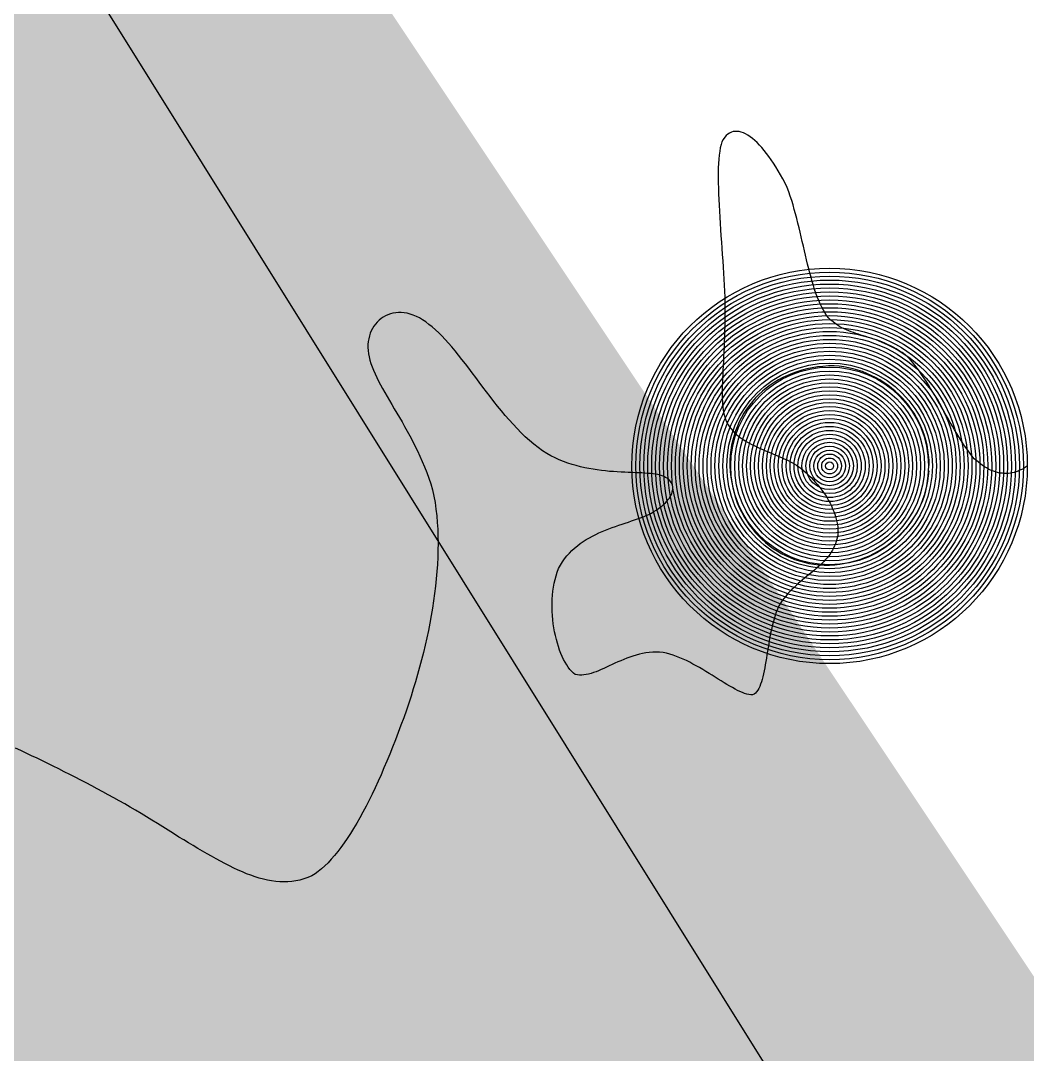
# Model space of a CAD drawing. Header units: metres. Extents: x 507649 to 508899, y 6966965 to 6967377.
# Drawn here: x 507862.545 to 507863.817, y 6967227.302 to 6967228.609 of the extents above; entities that cross this region are included whole.
import ezdxf

# ---------------------------------------------------------------- set-up
doc = ezdxf.new("R2010")
doc.units = ezdxf.units.M
doc.header["$PDMODE"] = 1
doc.layers.add('_PROP-BDY', color=6, linetype='Continuous', plot=False)
for name, color, linetype in [('C_TEXT_2.5', 7, 'Continuous'), ('HATCH_LANDSCAPE', 1, 'Continuous'), ('HATCH_PAVEMENT_CARPARK', 254, 'Continuous'), ('mga2020VEG_TREE', 252, 'Continuous')]:
    doc.layers.add(name, color=color, linetype=linetype)

# ---------------------------------------------------------------- blocks, each defined once
blk = doc.blocks.new('XD_HATCH')
at = {"layer": 'HATCH_LANDSCAPE', "ltscale": 0.5}
h = blk.add_hatch(dxfattribs=at)
h.set_pattern_fill('GRASS', color=256, scale=0.05)
h.set_pattern_definition([(212.013854887, (0, 0), (-0.28538859865, -1.2375190291), [0.238125, -1.557926224]), (167.013854887, (0, 0), (-0.28538859868, -1.23751902925), [0.238125, -1.031875]), (257.013854887, (0, 0), (1.23751902925, -0.28538859868), [0.238125, -1.031875])])
edge = h.paths.add_edge_path()
edge.add_line((507834.6194, 6967286.6003), (507833.7745, 6967278.3766))
edge.add_line((507833.7745, 6967278.3766), (507834.4563, 6967266.5732))
edge.add_arc((507833.4405, 6967266.3882), 1.0325, -56.8269, 10.3208, ccw=False)
edge.add_line((507834.0055, 6967265.524), (507833.7027, 6967265.3348))
edge.add_line((507833.7027, 6967265.3348), (507831.8595, 6967265.8814))
edge.add_arc((507790.5773, 6967261.1965), 41.5471, 6.4744, 11.72996)
edge.add_arc((507652.9266, 6967269.5696), 178.3302, 0.023588, 2.717699)
edge.add_arc((507863.8943, 6967277.5885), 32.8409, 156.38178, 179.23816, ccw=False)
edge.add_line((507833.8043, 6967290.7459), (507834.868, 6967290.3037))
edge.add_line((507834.868, 6967290.3037), (507834.6194, 6967286.6003))
edge = h.paths.add_edge_path()
edge.add_line((507840.3758, 6967264.2031), (507839.0111, 6967268.6216))
edge.add_line((507839.0111, 6967268.6216), (507838.9485, 6967268.9634))
edge.add_line((507838.9485, 6967268.9634), (507838.9635, 6967269.4631))
edge.add_line((507838.9635, 6967269.4631), (507838.7986, 6967271.4707))
edge.add_line((507838.7986, 6967271.4707), (507838.5426, 6967271.9806))
edge.add_line((507838.5426, 6967271.9806), (507838.3277, 6967272.489))
edge.add_line((507838.3277, 6967272.489), (507838.1812, 6967272.9949))
edge.add_line((507838.1812, 6967272.9949), (507838.0533, 6967273.5))
edge.add_line((507838.0533, 6967273.5), (507837.435, 6967274.5364))
edge.add_line((507837.435, 6967274.5364), (507837.4424, 6967274.8298))
edge.add_line((507837.4424, 6967274.8298), (507837.523, 6967275.3334))
edge.add_line((507837.523, 6967275.3334), (507837.4511, 6967275.831))
edge.add_line((507837.4511, 6967275.831), (507837.4008, 6967276.3294))
edge.add_line((507837.4008, 6967276.3294), (507837.3858, 6967276.8292))
edge.add_line((507837.3858, 6967276.8292), (507837.3708, 6967277.329))
edge.add_line((507837.3708, 6967277.329), (507837.3559, 6967277.8288))
edge.add_line((507837.3559, 6967277.8288), (507837.2868, 6967278.3259))
edge.add_line((507837.2868, 6967278.3259), (507837.6201, 6967280.3039))
edge.add_line((507837.6201, 6967280.3039), (507837.7291, 6967281.2981))
edge.add_line((507837.7291, 6967281.2981), (507837.7573, 6967281.7976))
edge.add_line((507837.7573, 6967281.7976), (507837.7637, 6967283.3032))
edge.add_line((507837.7637, 6967283.3032), (507837.8004, 6967283.8019))
edge.add_line((507837.8004, 6967283.8019), (507837.9, 6967284.2949))
edge.add_line((507837.9, 6967284.2949), (507838.1892, 6967285.2728))
edge.add_line((507838.1892, 6967285.2728), (507838.2709, 6967285.7675))
edge.add_line((507838.2709, 6967285.7675), (507838.3266, 6967286.2645))
edge.add_line((507838.3266, 6967286.2645), (507837.056, 6967286.299))
edge.add_line((507837.056, 6967286.299), (507837.0835, 6967286.024))
edge.add_line((507837.0835, 6967286.024), (507836.2865, 6967278.3018))
edge.add_line((507836.2865, 6967278.3018), (507836.7877, 6967269.7623))
edge.add_line((507836.7877, 6967269.7623), (507836.9971, 6967265.9725))
edge.add_arc((507835.4372, 6967265.8975), 1.5617, -51.2364, 2.7548, ccw=False)
edge.add_line((507836.415, 6967264.6797), (507834.7625, 6967263.6386))
edge.add_line((507834.7625, 6967263.6386), (507834.4122, 6967261.6514))
edge.add_line((507834.4122, 6967261.6514), (507838.3369, 6967255.3696))
edge.add_arc((507838.6337, 6967255.5551), 0.35, 211.9938, 302.0004)
edge.add_line((507838.8192, 6967255.2583), (507843.102, 6967257.934))
edge.add_line((507843.102, 6967257.934), (507849.8852, 6967247.0769))
edge.add_line((507849.8852, 6967247.0769), (507845.6775, 6967244.448))
edge.add_arc((507845.8629, 6967244.1511), 0.35, 121.996, 211.996)
edge.add_line((507845.5661, 6967243.9657), (507846.3609, 6967242.6936))
edge.add_arc((507846.6577, 6967242.879), 0.35, 211.996, 301.996)
edge.add_line((507846.8432, 6967242.5822), (507851.0509, 6967245.2111))
edge.add_line((507851.0509, 6967245.2111), (507857.8321, 6967234.3573))
edge.add_line((507857.8321, 6967234.3573), (507858.9988, 6967232.4898))
edge.add_line((507858.9988, 6967232.4898), (507868.4293, 6967217.3956))
edge.add_line((507868.4293, 6967217.3956), (507869.595, 6967215.5298))
edge.add_line((507869.595, 6967215.5298), (507879.0265, 6967200.4339))
edge.add_line((507879.0265, 6967200.4339), (507880.1922, 6967198.5681))
edge.add_line((507880.1922, 6967198.5681), (507889.6237, 6967183.4722))
edge.add_line((507889.6237, 6967183.4722), (507890.8655, 6967181.6516))
edge.add_line((507890.8655, 6967181.6516), (507890.7894, 6967181.6064))
edge.add_line((507890.7894, 6967181.6064), (507900.2209, 6967166.5105))
edge.add_line((507900.2209, 6967166.5105), (507895.9381, 6967163.8347))
edge.add_arc((507896.1235, 6967163.5378), 0.35, 121.994, 211.996)
edge.add_line((507895.8267, 6967163.3524), (507896.6215, 6967162.0802))
edge.add_arc((507896.9183, 6967162.2657), 0.35, 211.9984, 301.996)
edge.add_line((507897.1038, 6967161.9689), (507901.3866, 6967164.6447))
edge.add_line((507901.3866, 6967164.6447), (507910.8181, 6967149.5487))
edge.add_line((507910.8181, 6967149.5487), (507906.5469, 6967146.8811))
edge.add_arc((507906.7649, 6967146.6028), 0.3535, 128.0734, 218.4885)
edge.add_line((507906.4882, 6967146.3828), (507907.8077, 6967145.0972))
edge.add_line((507907.8077, 6967145.0972), (507909.4019, 6967144.1738))
edge.add_line((507909.4019, 6967144.1738), (507911.1824, 6967145.0318))
edge.add_line((507911.1824, 6967145.0318), (507911.5938, 6967146.4662))
edge.add_line((507911.5938, 6967146.4662), (507913.3116, 6967147.5395))
edge.add_line((507913.3116, 6967147.5395), (507911.7607, 6967150.3145))
edge.add_line((507911.7607, 6967150.3145), (507911.3517, 6967151.1377))
edge.add_line((507911.3517, 6967151.1377), (507910.3123, 6967152.8466))
edge.add_line((507910.3123, 6967152.8466), (507910.0252, 6967153.2568))
edge.add_line((507910.0252, 6967153.2568), (507908.2386, 6967155.6779))
edge.add_line((507908.2386, 6967155.6779), (507906.8185, 6967157.7385))
edge.add_line((507906.8185, 6967157.7385), (507905.1467, 6967160.2314))
edge.add_line((507905.1467, 6967160.2314), (507902.6614, 6967164.5743))
edge.add_line((507902.6614, 6967164.5743), (507901.6885, 6967166.3247))
edge.add_line((507901.6885, 6967166.3247), (507890.3492, 6967184.5912))
edge.add_line((507890.3492, 6967184.5912), (507887.9238, 6967188.3817))
edge.add_line((507887.9238, 6967188.3817), (507882.2644, 6967197.2262))
edge.add_line((507882.2644, 6967197.2262), (507881.0853, 6967198.9492))
edge.add_line((507881.0853, 6967198.9492), (507875.2149, 6967208.1494))
edge.add_line((507875.2149, 6967208.1494), (507870.7184, 6967215.3627))
edge.add_line((507870.7184, 6967215.3627), (507864.5811, 6967226.2674))
edge.add_line((507864.5811, 6967226.2674), (507858.7045, 6967235.0792))
edge.add_line((507858.7045, 6967235.0792), (507856.2419, 6967238.7442))
edge.add_line((507856.2419, 6967238.7442), (507855.1022, 6967240.3904))
edge.add_line((507855.1022, 6967240.3904), (507854.8173, 6967240.8019))
edge.add_line((507854.8173, 6967240.8019), (507854.0618, 6967242.0986))
edge.add_line((507854.0618, 6967242.0986), (507852.576, 6967244.7077))
edge.add_line((507852.576, 6967244.7077), (507851.066, 6967247.3016))
edge.add_line((507851.066, 6967247.3016), (507849.5393, 6967249.8852))
edge.add_line((507849.5393, 6967249.8852), (507848.9949, 6967250.7242))
edge.add_line((507848.9949, 6967250.7242), (507848.7226, 6967251.1437))
edge.add_line((507848.7226, 6967251.1437), (507848.4401, 6967251.5567))
edge.add_line((507848.4401, 6967251.5567), (507847.8618, 6967252.3745))
edge.add_line((507847.8618, 6967252.3745), (507847.3356, 6967253.2249))
edge.add_line((507847.3356, 6967253.2249), (507845.7975, 6967255.8013))
edge.add_line((507845.7975, 6967255.8013), (507844.2186, 6967258.446))
edge.add_line((507844.2186, 6967258.446), (507842.8502, 6967261.0217))
edge.add_line((507842.8502, 6967261.0217), (507842.6112, 6967261.4614))
edge.add_line((507842.6112, 6967261.4614), (507842.0412, 6967262.2858))
edge.add_line((507842.0412, 6967262.2858), (507840.3758, 6967264.2031))
at = {"layer": 'HATCH_PAVEMENT_CARPARK'}
h = blk.add_hatch(color=256, dxfattribs=at)
h.dxf.hatch_style = 1
edge = h.paths.add_edge_path()
edge.add_spline(control_points=[(507831.6057, 6967265.2103), (507831.2653, 6967264.9977)], knot_values=[3.035082, 3.035082, 4.035082, 4.035082], weights=[1, 1], degree=1, periodic=0)
edge.add_spline(control_points=[(507831.2653, 6967264.9977), (507829.7013, 6967264.0205)], knot_values=[2.035082, 2.035082, 3.035082, 3.035082], weights=[1, 1], degree=1, periodic=0)
edge.add_spline(control_points=[(507829.7013, 6967264.0205), (507828.586, 6967263.3237)], knot_values=[1.499683, 1.499683, 2.035082, 2.035082], weights=[1, 1], degree=1, periodic=0)
edge.add_line((507828.586, 6967263.3237), (507826.3004, 6967261.8957))
edge.add_line((507826.3004, 6967261.8957), (507828.2109, 6967258.8379))
edge.add_line((507828.2109, 6967258.8379), (507832.6123, 6967251.7931))
edge.add_arc((507832.1708, 6967251.5252), 0.5164, -46.2921, 31.2496, ccw=False)
edge.add_line((507832.5276, 6967251.1519), (507828.2976, 6967248.5078))
edge.add_line((507828.2976, 6967248.5078), (507834.8678, 6967237.9915))
edge.add_line((507834.8678, 6967237.9915), (507839.0985, 6967240.6347))
edge.add_arc((507839.2657, 6967239.8885), 0.7648, 41.8437, 102.6277, ccw=False)
edge.add_line((507839.8354, 6967240.3986), (507840.6363, 6967239.117))
edge.add_arc((507839.9895, 6967239.0145), 0.6548, -54.842, 9.002, ccw=False)
edge.add_line((507840.3666, 6967238.4792), (507836.1925, 6967235.8713))
edge.add_line((507836.1925, 6967235.8713), (507842.8687, 6967225.1854))
edge.add_line((507842.8687, 6967225.1854), (507844.1606, 6967223.1178))
edge.add_line((507844.1606, 6967223.1178), (507853.4659, 6967208.2237))
edge.add_line((507853.4659, 6967208.2237), (507857.6976, 6967210.8653))
edge.add_arc((507857.8775, 6967210.3834), 0.5143, 32.6567, 110.4711, ccw=False)
edge.add_line((507858.3105, 6967210.661), (507859.1053, 6967209.3888))
edge.add_line((507859.1053, 6967209.3888), (507864.7027, 6967212.8859))
edge.add_line((507864.7027, 6967212.8859), (507863.9079, 6967214.158))
edge.add_arc((507864.3319, 6967214.4229), 0.5, 121.996, 211.9999, ccw=False)
edge.add_line((507864.067, 6967214.847), (507868.2226, 6967217.4433))
edge.add_line((507868.2226, 6967217.4433), (507858.9501, 6967232.2848))
edge.add_line((507858.9501, 6967232.2848), (507854.7944, 6967229.6885))
edge.add_arc((507854.528, 6967230.1061), 0.4954, 211.4621, 302.5322, ccw=False)
edge.add_line((507854.1055, 6967229.8476), (507853.3107, 6967231.1197))
edge.add_arc((507853.7337, 6967231.3849), 0.4992, 121.9038, 212.0841, ccw=False)
edge.add_line((507853.4698, 6967231.8087), (507857.6254, 6967234.405))
edge.add_line((507857.6254, 6967234.405), (507851.0022, 6967245.0061))
edge.add_line((507851.0022, 6967245.0061), (507846.9226, 6967242.455))
edge.add_arc((507846.6577, 6967242.879), 0.5, 211.996, 301.996, ccw=False)
edge.add_line((507846.2337, 6967242.6141), (507845.4389, 6967243.8862))
edge.add_arc((507845.8629, 6967244.1511), 0.5, 121.996, 211.996, ccw=False)
edge.add_line((507845.598, 6967244.5752), (507849.6775, 6967247.1263))
edge.add_line((507849.6775, 6967247.1263), (507843.0543, 6967257.7273))
edge.add_line((507843.0543, 6967257.7273), (507842.2198, 6967257.2017))
edge.add_line((507842.2198, 6967257.2017), (507838.8987, 6967255.131))
edge.add_arc((507838.6337, 6967255.5551), 0.5, 211.9931, 301.9996, ccw=False)
edge.add_line((507838.2097, 6967255.2902), (507833.4848, 6967262.8744))
edge.add_line((507833.4848, 6967262.8744), (507831.8978, 6967265.3928))
edge.add_line((507831.8978, 6967265.3928), (507831.6057, 6967265.2103))
blk = doc.blocks.new('BAC V TREE')
for p, q in [((-0.2662, 0.7659), (-0.3055, 0.7517)), ((-0.2258, 0.7783), (-0.2662, 0.7659)), ((-0.1844, 0.7889), (-0.2258, 0.7783)), ((-0.1419, 0.7977), (-0.1844, 0.7889)), ((-0.0984, 0.8046), (-0.1419, 0.7977)), ((-0.054, 0.8095), (-0.0984, 0.8046)), ((-0.0086, 0.8125), (-0.054, 0.8095)), ((0.0377, 0.8134), (-0.0086, 0.8125)), ((0.077, 0.8104), (0.0377, 0.8134)), ((0.116, 0.8054), (0.077, 0.8104)), ((0.1545, 0.7984), (0.116, 0.8054)), ((0.1926, 0.7896), (0.1545, 0.7984)), ((0.2302, 0.7789), (0.1926, 0.7896)), ((0.2672, 0.7664), (0.2302, 0.7789)), ((0.3035, 0.7522), (0.2672, 0.7664)), ((-0.4505, 0.6784), (-0.4836, 0.6561)), ((-0.4161, 0.6991), (-0.4505, 0.6784)), ((-0.3804, 0.7183), (-0.4161, 0.6991)), ((-0.3435, 0.7359), (-0.3804, 0.7183)), ((-0.3055, 0.7517), (-0.3435, 0.7359)), ((0.3391, 0.7362), (0.3035, 0.7522)), ((0.3739, 0.7186), (0.3391, 0.7362)), ((0.4078, 0.6994), (0.3739, 0.7186)), ((0.4409, 0.6786), (0.4078, 0.6994)), ((0.4729, 0.6563), (0.4409, 0.6786)), ((-0.5457, 0.6072), (-0.5746, 0.5806)), ((-0.5153, 0.6324), (-0.5457, 0.6072)), ((-0.4836, 0.6561), (-0.5153, 0.6324)), ((0.5039, 0.6326), (0.4729, 0.6563)), ((0.5338, 0.6073), (0.5039, 0.6326)), ((0.5626, 0.5807), (0.5338, 0.6073)), ((-0.6281, 0.5235), (-0.6525, 0.493)), ((-0.6021, 0.5527), (-0.6281, 0.5235)), ((-0.5746, 0.5806), (-0.6021, 0.5527)), ((0.59, 0.5528), (0.5626, 0.5807)), ((0.6162, 0.5235), (0.59, 0.5528)), ((0.641, 0.493), (0.6162, 0.5235)), ((-0.6966, 0.4284), (-0.7163, 0.3944)), ((-0.6754, 0.4613), (-0.6966, 0.4284)), ((-0.6525, 0.493), (-0.6754, 0.4613)), ((0.6644, 0.4613), (0.641, 0.493)), ((0.6863, 0.4285), (0.6644, 0.4613)), ((0.7066, 0.3945), (0.6863, 0.4285)), ((-0.7342, 0.3594), (-0.7504, 0.3233)), ((-0.7163, 0.3944), (-0.7342, 0.3594)), ((0.7253, 0.3594), (0.7066, 0.3945)), ((0.7423, 0.3233), (0.7253, 0.3594)), ((-0.7648, 0.2862), (-0.7774, 0.2482)), ((-0.7504, 0.3233), (-0.7648, 0.2862)), ((0.7575, 0.2863), (0.7423, 0.3233)), ((0.7709, 0.2482), (0.7575, 0.2863)), ((-0.7971, 0.1696), (-0.8041, 0.1291)), ((-0.7882, 0.2093), (-0.7971, 0.1696)), ((-0.7774, 0.2482), (-0.7882, 0.2093)), ((0.7824, 0.2093), (0.7709, 0.2482)), ((0.792, 0.1696), (0.7824, 0.2093)), ((0.7996, 0.1291), (0.792, 0.1696)), ((-0.8092, 0.0878), (-0.8123, 0.0457)), ((-0.8041, 0.1291), (-0.8092, 0.0878)), ((0.805, 0.0878), (0.7996, 0.1291)), ((0.8084, 0.0457), (0.805, 0.0878)), ((-0.8123, 0.0457), (-0.8113, -0.0008)), ((0.8095, 0.0031), (0.8084, 0.0457)), ((-0.8113, -0.0008), (-0.8084, -0.0465)), ((-0.8084, -0.0465), (-0.8034, -0.0912)), ((0.7995, -0.1229), (0.805, -0.0816)), ((0.805, -0.0816), (0.8084, -0.0396)), ((-0.8034, -0.0912), (-0.7965, -0.1349)), ((-0.7965, -0.1349), (-0.7878, -0.1776)), ((0.7823, -0.2032), (0.7919, -0.1635)), ((0.7919, -0.1635), (0.7995, -0.1229)), ((-0.7878, -0.1776), (-0.7771, -0.2192)), ((-0.7771, -0.2192), (-0.7647, -0.2598)), ((0.757, -0.2801), (0.7706, -0.2421)), ((0.7706, -0.2421), (0.7823, -0.2032)), ((-0.7647, -0.2598), (-0.7506, -0.2992)), ((-0.7506, -0.2992), (-0.7347, -0.3374)), ((0.7243, -0.3533), (0.7416, -0.3172)), ((0.7416, -0.3172), (0.757, -0.2801)), ((-0.7347, -0.3374), (-0.7171, -0.3745)), ((-0.7171, -0.3745), (-0.698, -0.4103)), ((-0.698, -0.4103), (-0.6772, -0.4448)), ((0.6845, -0.4223), (0.7053, -0.3883)), ((0.7053, -0.3883), (0.7243, -0.3533)), ((-0.6772, -0.4448), (-0.655, -0.478)), ((-0.655, -0.478), (-0.6312, -0.5098)), ((0.6126, -0.5173), (0.6382, -0.4868)), ((0.6382, -0.4868), (0.6621, -0.4551)), ((0.6621, -0.4551), (0.6845, -0.4223)), ((-0.6312, -0.5098), (-0.606, -0.5403)), ((-0.606, -0.5403), (-0.5794, -0.5693)), ((-0.5794, -0.5693), (-0.5515, -0.5968)), ((0.5274, -0.6011), (0.5572, -0.5745)), ((0.5572, -0.5745), (0.5856, -0.5466)), ((0.5856, -0.5466), (0.6126, -0.5173)), ((-0.5515, -0.5968), (-0.5223, -0.6229)), ((-0.5223, -0.6229), (-0.4918, -0.6474)), ((-0.4918, -0.6474), (-0.4601, -0.6703)), ((-0.4601, -0.6703), (-0.4272, -0.6916)), ((0.3958, -0.693), (0.4305, -0.6723)), ((0.4305, -0.6723), (0.464, -0.65)), ((0.464, -0.65), (0.4963, -0.6262)), ((0.4963, -0.6262), (0.5274, -0.6011)), ((-0.4272, -0.6916), (-0.3933, -0.7112)), ((-0.3933, -0.7112), (-0.3582, -0.7292)), ((-0.3582, -0.7292), (-0.3221, -0.7454)), ((-0.3221, -0.7454), (-0.2851, -0.7598)), ((0.2468, -0.7598), (0.2855, -0.7456)), ((0.2855, -0.7456), (0.3232, -0.7297)), ((0.3232, -0.7297), (0.36, -0.7122)), ((0.36, -0.7122), (0.3958, -0.693)), ((-0.2851, -0.7598), (-0.2471, -0.7725)), ((-0.2471, -0.7725), (-0.2082, -0.7833)), ((-0.2082, -0.7833), (-0.1684, -0.7922)), ((-0.1684, -0.7922), (-0.1279, -0.7992)), ((-0.1279, -0.7992), (-0.0866, -0.8042)), ((-0.0866, -0.8042), (-0.0446, -0.8073)), ((-0.0446, -0.8073), (-0.0011, -0.8064)), ((-0.0011, -0.8064), (0.0418, -0.8034)), ((0.0418, -0.8034), (0.0842, -0.7985)), ((0.0842, -0.7985), (0.1259, -0.7916)), ((0.1259, -0.7916), (0.167, -0.7828)), ((0.167, -0.7828), (0.2073, -0.7722)), ((0.2073, -0.7722), (0.2468, -0.7598)), ((7.3339, -9.7466), (7.3221, -9.7632)), ((7.3465, -9.7325), (7.3339, -9.7466)), ((7.3598, -9.7209), (7.3465, -9.7325)), ((7.3737, -9.7117), (7.3598, -9.7209)), ((7.3882, -9.705), (7.3737, -9.7117)), ((7.4033, -9.7005), (7.3882, -9.705)), ((7.419, -9.6983), (7.4033, -9.7005)), ((7.4351, -9.6983), (7.419, -9.6983)), ((7.4517, -9.7005), (7.4351, -9.6983)), ((7.4687, -9.7048), (7.4517, -9.7005)), ((7.4861, -9.7112), (7.4687, -9.7048)), ((7.5039, -9.7196), (7.4861, -9.7112)), ((7.522, -9.7299), (7.5039, -9.7196)), ((7.5404, -9.7422), (7.522, -9.7299)), ((7.559, -9.7563), (7.5404, -9.7422)), ((7.2979, -9.8315), (7.2929, -9.8599)), ((7.3039, -9.8056), (7.2979, -9.8315)), ((7.3109, -9.7823), (7.3039, -9.8056)), ((7.3221, -9.7632), (7.3109, -9.7823)), ((7.5778, -9.7722), (7.559, -9.7563)), ((7.5968, -9.7899), (7.5778, -9.7722)), ((7.6159, -9.8092), (7.5968, -9.7899)), ((7.6351, -9.8302), (7.6159, -9.8092)), ((7.6544, -9.8528), (7.6351, -9.8302)), ((7.2888, -9.8906), (7.2856, -9.9236)), ((7.2929, -9.8599), (7.2888, -9.8906)), ((7.6737, -9.877), (7.6544, -9.8528)), ((7.693, -9.9026), (7.6737, -9.877)), ((7.7123, -9.9297), (7.693, -9.9026)), ((7.2816, -9.9958), (7.2807, -10.0347)), ((7.2832, -9.9587), (7.2816, -9.9958)), ((7.2856, -9.9236), (7.2832, -9.9587)), ((7.7314, -9.9581), (7.7123, -9.9297)), ((7.7505, -9.9879), (7.7314, -9.9581)), ((7.7694, -10.019), (7.7505, -9.9879)), ((7.2807, -10.0347), (7.2805, -10.0754)), ((7.2805, -10.0754), (7.2809, -10.1176)), ((7.7881, -10.0513), (7.7694, -10.019)), ((7.8066, -10.0848), (7.7881, -10.0513)), ((7.8248, -10.1194), (7.8066, -10.0848)), ((7.2809, -10.1176), (7.2818, -10.1613)), ((7.2818, -10.1613), (7.2833, -10.2062)), ((7.8427, -10.1551), (7.8248, -10.1194)), ((7.8551, -10.1894), (7.8427, -10.1551)), ((7.2833, -10.2062), (7.2852, -10.2524)), ((7.2852, -10.2524), (7.2875, -10.2996)), ((7.8669, -10.2243), (7.8551, -10.1894)), ((7.8782, -10.2598), (7.8669, -10.2243)), ((7.2875, -10.2996), (7.2901, -10.3478)), ((7.889, -10.2958), (7.8782, -10.2598)), ((7.8995, -10.3323), (7.889, -10.2958)), ((7.9096, -10.3692), (7.8995, -10.3323)), ((7.2901, -10.3478), (7.2931, -10.3967)), ((7.2931, -10.3967), (7.2963, -10.4463)), ((7.9193, -10.4064), (7.9096, -10.3692)), ((7.9288, -10.4438), (7.9193, -10.4064)), ((7.2963, -10.4463), (7.2996, -10.4965)), ((7.2996, -10.4965), (7.3031, -10.547)), ((7.938, -10.4814), (7.9288, -10.4438)), ((7.9471, -10.5191), (7.938, -10.4814)), ((7.3031, -10.547), (7.3067, -10.5978)), ((7.9559, -10.5567), (7.9471, -10.5191)), ((7.9647, -10.5944), (7.9559, -10.5567)), ((7.3067, -10.5978), (7.3103, -10.6487)), ((7.3103, -10.6487), (7.3138, -10.6996)), ((7.9733, -10.6319), (7.9647, -10.5944)), ((7.982, -10.6691), (7.9733, -10.6319)), ((7.9906, -10.7061), (7.982, -10.6691)), ((7.3138, -10.6996), (7.3173, -10.7504)), ((7.3173, -10.7504), (7.3206, -10.801)), ((7.9993, -10.7428), (7.9906, -10.7061)), ((8.0081, -10.779), (7.9993, -10.7428)), ((7.3206, -10.801), (7.3238, -10.8511)), ((8.017, -10.8147), (8.0081, -10.779)), ((8.0261, -10.8498), (8.017, -10.8147)), ((7.3238, -10.8511), (7.3267, -10.9007)), ((7.3267, -10.9007), (7.3293, -10.9497)), ((8.0354, -10.8842), (8.0261, -10.8498)), ((8.0449, -10.918), (8.0354, -10.8842)), ((8.0548, -10.9509), (8.0449, -10.918)), ((7.3293, -10.9497), (7.3315, -10.9978)), ((7.3315, -10.9978), (7.3333, -11.0451)), ((8.065, -10.983), (8.0548, -10.9509)), ((8.0756, -11.0141), (8.065, -10.983)), ((7.3333, -11.0451), (7.3347, -11.0913)), ((7.3347, -11.0913), (7.3356, -11.1363)), ((8.0866, -11.0442), (8.0756, -11.0141)), ((8.0981, -11.0731), (8.0866, -11.0442)), ((8.1101, -11.101), (8.0981, -11.0731)), ((4.636, -11.1767), (4.6148, -11.1822)), ((4.6578, -11.173), (4.636, -11.1767)), ((4.6803, -11.1711), (4.6578, -11.173)), ((4.7034, -11.1712), (4.6803, -11.1711)), ((4.7271, -11.1731), (4.7034, -11.1712)), ((4.7513, -11.1772), (4.7271, -11.1731)), ((4.7758, -11.1833), (4.7513, -11.1772)), ((7.3356, -11.1363), (7.3354, -11.1859)), ((8.1226, -11.1275), (8.1101, -11.101)), ((8.1357, -11.1528), (8.1226, -11.1275)), ((8.1495, -11.1766), (8.1357, -11.1528)), ((8.1639, -11.199), (8.1495, -11.1766)), ((4.5075, -11.2486), (4.4935, -11.2646)), ((4.5228, -11.2339), (4.5075, -11.2486)), ((4.5392, -11.2206), (4.5228, -11.2339)), ((4.5567, -11.2087), (4.5392, -11.2206)), ((4.5751, -11.1983), (4.5567, -11.2087)), ((4.5946, -11.1894), (4.5751, -11.1983)), ((4.6148, -11.1822), (4.5946, -11.1894)), ((4.8008, -11.1917), (4.7758, -11.1833)), ((4.8259, -11.2022), (4.8008, -11.1917)), ((4.8514, -11.2151), (4.8259, -11.2022)), ((4.8769, -11.2304), (4.8514, -11.2151)), ((4.9025, -11.2481), (4.8769, -11.2304)), ((4.9282, -11.2683), (4.9025, -11.2481)), ((7.3349, -11.2341), (7.334, -11.2809)), ((7.3354, -11.1859), (7.3349, -11.2341)), ((8.1808, -11.2165), (8.1639, -11.199)), ((8.1978, -11.2325), (8.1808, -11.2165)), ((8.2151, -11.2472), (8.1978, -11.2325)), ((8.2326, -11.2606), (8.2151, -11.2472)), ((8.2503, -11.2729), (8.2326, -11.2606)), ((4.4507, -11.3401), (4.4437, -11.3616)), ((4.4593, -11.3196), (4.4507, -11.3401)), ((4.4693, -11.3002), (4.4593, -11.3196)), ((4.4807, -11.2818), (4.4693, -11.3002)), ((4.4935, -11.2646), (4.4807, -11.2818)), ((4.9547, -11.2884), (4.9282, -11.2683)), ((4.9812, -11.3107), (4.9547, -11.2884)), ((5.0078, -11.3351), (4.9812, -11.3107)), ((5.0344, -11.3614), (5.0078, -11.3351)), ((7.3329, -11.3261), (7.3315, -11.37)), ((7.334, -11.2809), (7.3329, -11.3261)), ((8.2683, -11.2841), (8.2503, -11.2729)), ((8.2865, -11.2944), (8.2683, -11.2841)), ((8.3049, -11.3038), (8.2865, -11.2944)), ((8.3236, -11.3124), (8.3049, -11.3038)), ((8.3425, -11.3204), (8.3236, -11.3124)), ((8.3616, -11.3279), (8.3425, -11.3204)), ((8.381, -11.3349), (8.3616, -11.3279)), ((8.4007, -11.3415), (8.381, -11.3349)), ((8.4206, -11.3479), (8.4007, -11.3415)), ((4.4345, -11.4071), (4.4325, -11.431)), ((4.4382, -11.3839), (4.4345, -11.4071)), ((4.4437, -11.3616), (4.4382, -11.3839)), ((5.0612, -11.3894), (5.0344, -11.3614)), ((5.088, -11.4192), (5.0612, -11.3894)), ((5.115, -11.4504), (5.088, -11.4192)), ((7.3299, -11.4125), (7.3282, -11.4536)), ((7.3315, -11.37), (7.3299, -11.4125)), ((8.4408, -11.3541), (8.4206, -11.3479)), ((8.4612, -11.3603), (8.4408, -11.3541)), ((8.4819, -11.3666), (8.4612, -11.3603)), ((8.5029, -11.3729), (8.4819, -11.3666)), ((8.5242, -11.3796), (8.5029, -11.3729)), ((8.5457, -11.3865), (8.5242, -11.3796)), ((8.5675, -11.394), (8.5457, -11.3865)), ((8.5896, -11.4019), (8.5675, -11.394)), ((8.612, -11.4106), (8.5896, -11.4019)), ((8.6347, -11.4199), (8.612, -11.4106)), ((8.6577, -11.4301), (8.6347, -11.4199)), ((4.4325, -11.431), (4.4323, -11.4556)), ((4.4323, -11.4556), (4.4339, -11.4808)), ((4.4339, -11.4808), (4.4375, -11.5065)), ((4.4375, -11.5065), (4.4422, -11.5324)), ((5.1422, -11.4831), (5.115, -11.4504)), ((5.1695, -11.5169), (5.1422, -11.4831)), ((7.3264, -11.4934), (7.3245, -11.5318)), ((7.3282, -11.4536), (7.3264, -11.4934)), ((8.681, -11.4413), (8.6577, -11.4301)), ((8.7046, -11.4535), (8.681, -11.4413)), ((8.7284, -11.4669), (8.7046, -11.4535)), ((8.7527, -11.4815), (8.7284, -11.4669)), ((8.7772, -11.4974), (8.7527, -11.4815)), ((8.802, -11.5148), (8.7772, -11.4974)), ((4.4422, -11.5324), (4.4487, -11.5587)), ((4.4487, -11.5587), (4.4568, -11.5855)), ((4.4568, -11.5855), (4.4664, -11.6129)), ((5.197, -11.5519), (5.1695, -11.5169)), ((5.2247, -11.5878), (5.197, -11.5519)), ((5.2526, -11.6246), (5.2247, -11.5878)), ((7.3227, -11.569), (7.3208, -11.6048)), ((7.3245, -11.5318), (7.3227, -11.569)), ((8.8216, -11.5337), (8.802, -11.5148)), ((8.8409, -11.5541), (8.8216, -11.5337)), ((8.8601, -11.5759), (8.8409, -11.5541)), ((8.8791, -11.5989), (8.8601, -11.5759)), ((4.4664, -11.6129), (4.4775, -11.6408)), ((4.4775, -11.6408), (4.49, -11.6692)), ((4.49, -11.6692), (4.5036, -11.6982)), ((5.2808, -11.662), (5.2526, -11.6246)), ((5.3093, -11.7), (5.2808, -11.662)), ((7.3175, -11.6727), (7.316, -11.7048)), ((7.3191, -11.6394), (7.3175, -11.6727)), ((7.3208, -11.6048), (7.3191, -11.6394)), ((8.898, -11.6231), (8.8791, -11.5989)), ((8.9167, -11.6484), (8.898, -11.6231)), ((8.9352, -11.6747), (8.9167, -11.6484)), ((8.9537, -11.7019), (8.9352, -11.6747)), ((4.5036, -11.6982), (4.5185, -11.7279)), ((4.5185, -11.7279), (4.5344, -11.7581)), ((4.5344, -11.7581), (4.5512, -11.7889)), ((5.338, -11.7384), (5.3093, -11.7)), ((5.3671, -11.7771), (5.338, -11.7384)), ((7.3138, -11.7654), (7.3131, -11.794)), ((7.3148, -11.7357), (7.3138, -11.7654)), ((7.316, -11.7048), (7.3148, -11.7357)), ((8.972, -11.7299), (8.9537, -11.7019)), ((8.9902, -11.7586), (8.972, -11.7299)), ((9.0083, -11.7879), (8.9902, -11.7586)), ((4.5512, -11.7889), (4.569, -11.8204)), ((4.569, -11.8204), (4.5875, -11.8525)), ((5.3965, -11.8159), (5.3671, -11.7771)), ((5.4262, -11.8547), (5.3965, -11.8159)), ((7.3131, -11.794), (7.3128, -11.8214)), ((7.3128, -11.8214), (7.3129, -11.8477)), ((7.3129, -11.8477), (7.3135, -11.8729)), ((9.0263, -11.8178), (9.0083, -11.7879)), ((9.0442, -11.8481), (9.0263, -11.8178)), ((9.062, -11.8787), (9.0442, -11.8481)), ((4.5875, -11.8525), (4.6067, -11.8854)), ((4.6067, -11.8854), (4.6264, -11.9189)), ((4.6264, -11.9189), (4.6467, -11.9531)), ((5.4562, -11.8933), (5.4262, -11.8547)), ((5.4867, -11.9317), (5.4562, -11.8933)), ((5.5175, -11.9696), (5.4867, -11.9317)), ((7.3135, -11.8729), (7.3145, -11.897)), ((7.3145, -11.897), (7.3161, -11.9201)), ((7.3161, -11.9201), (7.3182, -11.9421)), ((9.0798, -11.9096), (9.062, -11.8787)), ((9.0975, -11.9406), (9.0798, -11.9096)), ((4.6467, -11.9531), (4.6673, -11.9881)), ((4.6673, -11.9881), (4.6882, -12.0238)), ((5.5488, -12.007), (5.5175, -11.9696)), ((5.5805, -12.0438), (5.5488, -12.007)), ((7.3182, -11.9421), (7.321, -11.9631)), ((7.321, -11.9631), (7.3244, -11.9832)), ((7.3244, -11.9832), (7.3286, -12.0022)), ((7.3286, -12.0022), (7.3335, -12.0203)), ((9.1152, -11.9717), (9.0975, -11.9406)), ((9.1328, -12.0028), (9.1152, -11.9717)), ((9.1505, -12.0337), (9.1328, -12.0028)), ((4.6882, -12.0238), (4.7094, -12.0603)), ((4.7094, -12.0603), (4.7306, -12.0976)), ((4.7306, -12.0976), (4.7518, -12.1357)), ((5.6127, -12.0796), (5.5805, -12.0438)), ((5.6453, -12.1145), (5.6127, -12.0796)), ((7.3335, -12.0203), (7.3393, -12.0375)), ((7.3393, -12.0375), (7.3458, -12.0537)), ((7.3458, -12.0537), (7.3533, -12.0691)), ((7.3533, -12.0691), (7.3618, -12.0836)), ((7.3618, -12.0836), (7.3731, -12.1009)), ((7.3731, -12.1009), (7.3856, -12.1174)), ((9.1681, -12.0644), (9.1505, -12.0337)), ((9.1857, -12.0947), (9.1681, -12.0644)), ((9.2032, -12.1247), (9.1857, -12.0947)), ((4.7518, -12.1357), (4.773, -12.1746)), ((4.773, -12.1746), (4.794, -12.2143)), ((5.6785, -12.1483), (5.6453, -12.1145)), ((5.7121, -12.1809), (5.6785, -12.1483)), ((5.7463, -12.212), (5.7121, -12.1809)), ((7.3856, -12.1174), (7.3992, -12.1331)), ((7.3992, -12.1331), (7.4138, -12.1481)), ((7.4138, -12.1481), (7.4293, -12.1623)), ((7.4293, -12.1623), (7.4456, -12.1759)), ((7.4456, -12.1759), (7.4628, -12.1888)), ((9.2209, -12.1541), (9.2032, -12.1247)), ((9.2385, -12.183), (9.2209, -12.1541)), ((9.2561, -12.2111), (9.2385, -12.183)), ((4.794, -12.2143), (4.8146, -12.2549)), ((4.8146, -12.2549), (4.8349, -12.2963)), ((5.781, -12.2417), (5.7463, -12.212)), ((5.8163, -12.2697), (5.781, -12.2417)), ((5.8522, -12.2958), (5.8163, -12.2697)), ((7.4628, -12.1888), (7.4807, -12.2011)), ((7.4807, -12.2011), (7.4993, -12.213)), ((7.4993, -12.213), (7.5186, -12.2243)), ((7.5186, -12.2243), (7.5384, -12.2353)), ((7.5384, -12.2353), (7.5586, -12.2458)), ((7.5586, -12.2458), (7.5793, -12.256)), ((7.5793, -12.256), (7.6004, -12.2659)), ((7.6004, -12.2659), (7.6218, -12.2756)), ((9.2738, -12.2385), (9.2561, -12.2111)), ((9.2916, -12.265), (9.2738, -12.2385)), ((9.3094, -12.2905), (9.2916, -12.265)), ((4.8349, -12.2963), (4.8548, -12.3387)), ((4.8548, -12.3387), (4.874, -12.382)), ((5.8858, -12.3163), (5.8522, -12.2958)), ((5.9198, -12.335), (5.8858, -12.3163)), ((5.954, -12.3522), (5.9198, -12.335)), ((5.9883, -12.3677), (5.954, -12.3522)), ((7.6218, -12.2756), (7.6434, -12.2851)), ((7.6434, -12.2851), (7.6652, -12.2945)), ((7.6652, -12.2945), (7.6871, -12.3037)), ((7.6871, -12.3037), (7.7091, -12.3129)), ((7.7091, -12.3129), (7.731, -12.3221)), ((7.731, -12.3221), (7.7529, -12.3314)), ((7.7529, -12.3314), (7.7747, -12.3408)), ((7.7747, -12.3408), (7.7962, -12.3502)), ((7.7962, -12.3502), (7.8175, -12.3599)), ((9.3273, -12.3149), (9.3094, -12.2905)), ((9.3452, -12.3382), (9.3273, -12.3149)), ((9.3633, -12.3602), (9.3452, -12.3382)), ((4.874, -12.382), (4.8926, -12.4262)), ((4.8926, -12.4262), (4.9105, -12.4713)), ((6.0229, -12.3818), (5.9883, -12.3677)), ((6.0575, -12.3946), (6.0229, -12.3818)), ((6.0921, -12.406), (6.0575, -12.3946)), ((6.1267, -12.4161), (6.0921, -12.406)), ((6.1612, -12.4251), (6.1267, -12.4161)), ((6.1956, -12.4331), (6.1612, -12.4251)), ((6.2298, -12.44), (6.1956, -12.4331)), ((7.8175, -12.3599), (7.8385, -12.3699)), ((7.8385, -12.3699), (7.8591, -12.3801)), ((7.8591, -12.3801), (7.8792, -12.3906)), ((7.8792, -12.3906), (7.8988, -12.4015)), ((7.8988, -12.4015), (7.9178, -12.4129)), ((7.9178, -12.4129), (7.9362, -12.4247)), ((7.9362, -12.4247), (7.9539, -12.4371)), ((7.9539, -12.4371), (7.9751, -12.4551)), ((9.3798, -12.3752), (9.3633, -12.3602)), ((9.3963, -12.3891), (9.3798, -12.3752)), ((9.4128, -12.4021), (9.3963, -12.3891)), ((9.4293, -12.414), (9.4128, -12.4021)), ((9.4458, -12.4249), (9.4293, -12.414)), ((9.4622, -12.4349), (9.4458, -12.4249)), ((9.4787, -12.4438), (9.4622, -12.4349)), ((9.78, -12.4288), (9.7649, -12.4381)), ((9.795, -12.4187), (9.78, -12.4288)), ((4.9105, -12.4713), (4.9274, -12.5174)), ((4.9274, -12.5174), (4.9435, -12.5645)), ((6.2638, -12.446), (6.2298, -12.44)), ((6.2975, -12.4512), (6.2638, -12.446)), ((6.3308, -12.4556), (6.2975, -12.4512)), ((6.3637, -12.4593), (6.3308, -12.4556)), ((6.3962, -12.4624), (6.3637, -12.4593)), ((6.4281, -12.4649), (6.3962, -12.4624)), ((6.4595, -12.4671), (6.4281, -12.4649)), ((6.4902, -12.4688), (6.4595, -12.4671)), ((6.5203, -12.4703), (6.4902, -12.4688)), ((6.5496, -12.4715), (6.5203, -12.4703)), ((6.5782, -12.4726), (6.5496, -12.4715)), ((6.6059, -12.4736), (6.5782, -12.4726)), ((6.6327, -12.4746), (6.6059, -12.4736)), ((6.6585, -12.4758), (6.6327, -12.4746)), ((6.6834, -12.4771), (6.6585, -12.4758)), ((6.7072, -12.4787), (6.6834, -12.4771)), ((6.7298, -12.4806), (6.7072, -12.4787)), ((6.7513, -12.4829), (6.7298, -12.4806)), ((6.7716, -12.4856), (6.7513, -12.4829)), ((6.7906, -12.489), (6.7716, -12.4856)), ((6.8082, -12.4935), (6.7906, -12.489)), ((6.8245, -12.4987), (6.8082, -12.4935)), ((6.8393, -12.5047), (6.8245, -12.4987)), ((6.8528, -12.5114), (6.8393, -12.5047)), ((6.8648, -12.5187), (6.8528, -12.5114)), ((6.8754, -12.5266), (6.8648, -12.5187)), ((7.9751, -12.4551), (7.9957, -12.4736)), ((7.9957, -12.4736), (8.0158, -12.4926)), ((8.0158, -12.4926), (8.0353, -12.512)), ((8.0353, -12.512), (8.0541, -12.5319)), ((9.4951, -12.4517), (9.4787, -12.4438)), ((9.5114, -12.4586), (9.4951, -12.4517)), ((9.5277, -12.4645), (9.5114, -12.4586)), ((9.544, -12.4695), (9.5277, -12.4645)), ((9.5602, -12.4735), (9.544, -12.4695)), ((9.5764, -12.4765), (9.5602, -12.4735)), ((9.5925, -12.4785), (9.5764, -12.4765)), ((9.6086, -12.4796), (9.5925, -12.4785)), ((9.6246, -12.4797), (9.6086, -12.4796)), ((9.6405, -12.4788), (9.6246, -12.4797)), ((9.6563, -12.477), (9.6405, -12.4788)), ((9.6721, -12.4742), (9.6563, -12.477)), ((9.6878, -12.4706), (9.6721, -12.4742)), ((9.7034, -12.4659), (9.6878, -12.4706)), ((9.7189, -12.4604), (9.7034, -12.4659)), ((9.7343, -12.4539), (9.7189, -12.4604)), ((9.7497, -12.4464), (9.7343, -12.4539)), ((9.7649, -12.4381), (9.7497, -12.4464)), ((4.9435, -12.5645), (4.9584, -12.6126)), ((6.8847, -12.535), (6.8754, -12.5266)), ((6.8926, -12.544), (6.8847, -12.535)), ((6.8991, -12.5535), (6.8926, -12.544)), ((6.9042, -12.5635), (6.8991, -12.5535)), ((6.908, -12.5738), (6.9042, -12.5635)), ((6.9105, -12.5846), (6.908, -12.5738)), ((6.9117, -12.5957), (6.9105, -12.5846)), ((6.9115, -12.6071), (6.9117, -12.5957)), ((8.0541, -12.5319), (8.0723, -12.552)), ((8.0723, -12.552), (8.0897, -12.5726)), ((8.0897, -12.5726), (8.1065, -12.5934)), ((8.1065, -12.5934), (8.1225, -12.6144)), ((4.9584, -12.6126), (4.9689, -12.6639)), ((4.9689, -12.6639), (4.9779, -12.7162)), ((6.8742, -12.6925), (6.8833, -12.68)), ((6.8833, -12.68), (6.8912, -12.6675)), ((6.8912, -12.6675), (6.8978, -12.6551)), ((6.8978, -12.6551), (6.9032, -12.6428)), ((6.9032, -12.6428), (6.9072, -12.6307)), ((6.9072, -12.6307), (6.91, -12.6188)), ((6.91, -12.6188), (6.9115, -12.6071)), ((8.1225, -12.6144), (8.1378, -12.6357)), ((8.1378, -12.6357), (8.1522, -12.6572)), ((8.1522, -12.6572), (8.1658, -12.6788)), ((8.1658, -12.6788), (8.1786, -12.7005)), ((4.9779, -12.7162), (4.9854, -12.7693)), ((4.9854, -12.7693), (4.9915, -12.8233)), ((6.7758, -12.7786), (6.7935, -12.7667)), ((6.7935, -12.7667), (6.81, -12.7546)), ((6.81, -12.7546), (6.8252, -12.7424)), ((6.8252, -12.7424), (6.8393, -12.73)), ((6.8393, -12.73), (6.8522, -12.7176)), ((6.8522, -12.7176), (6.8638, -12.705)), ((6.8638, -12.705), (6.8742, -12.6925)), ((8.1786, -12.7005), (8.1904, -12.7222)), ((8.1904, -12.7222), (8.2013, -12.7441)), ((8.2013, -12.7441), (8.2113, -12.7659)), ((8.2113, -12.7659), (8.2203, -12.7876)), ((4.9915, -12.8233), (4.9962, -12.878)), ((6.5762, -12.8657), (6.6012, -12.8571)), ((6.6012, -12.8571), (6.6256, -12.8485)), ((6.6256, -12.8485), (6.6493, -12.8398)), ((6.6493, -12.8398), (6.6723, -12.831)), ((6.6723, -12.831), (6.6945, -12.8219)), ((6.6945, -12.8219), (6.7158, -12.8125)), ((6.7158, -12.8125), (6.737, -12.8015)), ((6.737, -12.8015), (6.757, -12.7902)), ((6.757, -12.7902), (6.7758, -12.7786)), ((8.2203, -12.7876), (8.2283, -12.8094)), ((8.2283, -12.8094), (8.2352, -12.8309)), ((8.2352, -12.8309), (8.2411, -12.8524)), ((8.2411, -12.8524), (8.2459, -12.8736)), ((4.9962, -12.878), (4.9995, -12.9334)), ((4.9995, -12.9334), (5.0015, -12.9894)), ((6.3377, -12.9517), (6.3646, -12.9406)), ((6.3646, -12.9406), (6.3915, -12.93)), ((6.3915, -12.93), (6.4184, -12.9199)), ((6.4184, -12.9199), (6.4453, -12.9102)), ((6.4453, -12.9102), (6.472, -12.9009)), ((6.472, -12.9009), (6.4986, -12.8918)), ((6.4986, -12.8918), (6.5249, -12.883)), ((6.5249, -12.883), (6.5508, -12.8743)), ((6.5508, -12.8743), (6.5762, -12.8657)), ((8.2459, -12.8736), (8.2496, -12.8947)), ((8.2496, -12.8947), (8.2521, -12.9155)), ((8.2521, -12.9155), (8.2534, -12.936)), ((8.2534, -12.936), (8.2535, -12.9561)), ((5.0015, -12.9894), (5.0023, -13.0461)), ((6.183, -13.033), (6.2077, -13.0174)), ((6.2077, -13.0174), (6.2329, -13.0026)), ((6.2329, -13.0026), (6.2586, -12.9888)), ((6.2586, -12.9888), (6.2847, -12.9757)), ((6.2847, -12.9757), (6.3111, -12.9634)), ((6.3111, -12.9634), (6.3377, -12.9517)), ((8.2463, -13.0143), (8.2412, -13.0328)), ((8.25, -12.9953), (8.2463, -13.0143)), ((8.2524, -12.9759), (8.25, -12.9953)), ((8.2535, -12.9561), (8.2524, -12.9759)), ((5.0018, -13.1033), (5, -13.161)), ((5.0023, -13.0461), (5.0018, -13.1033)), ((6.0704, -13.1269), (6.0913, -13.1058)), ((6.0913, -13.1058), (6.113, -13.0859)), ((6.113, -13.0859), (6.1356, -13.0672)), ((6.1356, -13.0672), (6.1589, -13.0496)), ((6.1589, -13.0496), (6.183, -13.033)), ((8.2102, -13.103), (8.2004, -13.1195)), ((8.2191, -13.0859), (8.2102, -13.103)), ((8.227, -13.0682), (8.2191, -13.0859)), ((8.2348, -13.0507), (8.227, -13.0682)), ((8.2412, -13.0328), (8.2348, -13.0507)), ((5, -13.161), (4.9971, -13.2192)), ((6.0143, -13.1983), (6.0319, -13.1731)), ((6.0319, -13.1731), (6.0506, -13.1494)), ((6.0506, -13.1494), (6.0704, -13.1269)), ((8.1536, -13.1805), (8.1401, -13.1947)), ((8.1663, -13.1659), (8.1536, -13.1805)), ((8.1784, -13.1509), (8.1663, -13.1659)), ((8.1898, -13.1354), (8.1784, -13.1509)), ((8.2004, -13.1195), (8.1898, -13.1354)), ((4.9931, -13.2778), (4.9879, -13.3368)), ((4.9971, -13.2192), (4.9931, -13.2778)), ((5.9717, -13.2814), (5.9828, -13.2532)), ((5.9828, -13.2532), (5.9979, -13.225)), ((5.9979, -13.225), (6.0143, -13.1983)), ((8.0492, -13.2764), (8.0328, -13.2898)), ((8.0654, -13.263), (8.0492, -13.2764)), ((8.0812, -13.2496), (8.0654, -13.263)), ((8.0966, -13.2361), (8.0812, -13.2496)), ((8.1116, -13.2225), (8.0966, -13.2361)), ((8.1261, -13.2087), (8.1116, -13.2225)), ((8.1401, -13.1947), (8.1261, -13.2087)), ((4.9879, -13.3368), (4.9817, -13.3961)), ((5.9465, -13.3716), (5.9536, -13.3407)), ((5.9536, -13.3407), (5.962, -13.3106)), ((5.962, -13.3106), (5.9717, -13.2814)), ((7.9482, -13.3597), (7.9312, -13.3746)), ((7.9653, -13.3452), (7.9482, -13.3597)), ((7.9823, -13.331), (7.9653, -13.3452)), ((7.9993, -13.3171), (7.9823, -13.331)), ((8.0161, -13.3034), (7.9993, -13.3171)), ((8.0328, -13.2898), (8.0161, -13.3034)), ((4.9817, -13.3961), (4.9744, -13.4557)), ((5.9328, -13.4682), (5.9361, -13.4355)), ((5.9361, -13.4355), (5.9407, -13.4033)), ((5.9407, -13.4033), (5.9465, -13.3716)), ((7.8642, -13.439), (7.848, -13.4566)), ((7.8806, -13.4221), (7.8642, -13.439)), ((7.8973, -13.4057), (7.8806, -13.4221)), ((7.9142, -13.3899), (7.8973, -13.4057)), ((7.9312, -13.3746), (7.9142, -13.3899)), ((4.9661, -13.5154), (4.9569, -13.5753)), ((4.9744, -13.4557), (4.9661, -13.5154)), ((5.9294, -13.5346), (5.9305, -13.5012)), ((5.9305, -13.5012), (5.9328, -13.4682)), ((7.8015, -13.5138), (7.7869, -13.5346)), ((7.8166, -13.494), (7.8015, -13.5138)), ((7.8321, -13.4749), (7.8166, -13.494)), ((7.848, -13.4566), (7.8321, -13.4749)), ((4.9569, -13.5753), (4.9467, -13.6354)), ((5.9294, -13.568), (5.9294, -13.5346)), ((5.9305, -13.6016), (5.9294, -13.568)), ((5.9326, -13.635), (5.9305, -13.6016)), ((7.7521, -13.6085), (7.743, -13.6357)), ((7.762, -13.5819), (7.7521, -13.6085)), ((7.7728, -13.5562), (7.762, -13.5819)), ((7.7869, -13.5346), (7.7728, -13.5562)), ((4.9356, -13.6955), (4.9237, -13.7556)), ((4.9467, -13.6354), (4.9356, -13.6955)), ((5.9356, -13.6683), (5.9326, -13.635)), ((5.9396, -13.7013), (5.9356, -13.6683)), ((7.7269, -13.6918), (7.7197, -13.7205)), ((7.7346, -13.6635), (7.7269, -13.6918)), ((7.743, -13.6357), (7.7346, -13.6635)), ((4.9237, -13.7556), (4.9109, -13.8157)), ((5.9445, -13.7339), (5.9396, -13.7013)), ((5.9503, -13.766), (5.9445, -13.7339)), ((5.9569, -13.7975), (5.9503, -13.766)), ((7.7071, -13.7788), (7.7014, -13.8081)), ((7.7132, -13.7496), (7.7071, -13.7788)), ((7.7197, -13.7205), (7.7132, -13.7496)), ((4.9109, -13.8157), (4.8973, -13.8758)), ((5.9643, -13.8283), (5.9569, -13.7975)), ((5.9725, -13.8583), (5.9643, -13.8283)), ((5.9815, -13.8873), (5.9725, -13.8583)), ((7.6961, -13.8375), (7.691, -13.8667)), ((7.7014, -13.8081), (7.6961, -13.8375)), ((4.883, -13.9357), (4.8679, -13.9954)), ((4.8973, -13.8758), (4.883, -13.9357)), ((5.9911, -13.9153), (5.9815, -13.8873)), ((6.0014, -13.9421), (5.9911, -13.9153)), ((6.0123, -13.9676), (6.0014, -13.9421)), ((6.6396, -13.949), (6.6134, -13.956)), ((6.6662, -13.9431), (6.6396, -13.949)), ((6.6931, -13.9383), (6.6662, -13.9431)), ((6.7204, -13.9348), (6.6931, -13.9383)), ((6.7481, -13.9326), (6.7204, -13.9348)), ((6.7761, -13.932), (6.7481, -13.9326)), ((6.8045, -13.933), (6.7761, -13.932)), ((6.8333, -13.9358), (6.8045, -13.933)), ((6.86, -13.9414), (6.8333, -13.9358)), ((6.8869, -13.9485), (6.86, -13.9414)), ((6.9138, -13.9569), (6.8869, -13.9485)), ((7.6816, -13.9246), (7.6772, -13.953)), ((7.6863, -13.8958), (7.6816, -13.9246)), ((7.691, -13.8667), (7.6863, -13.8958)), ((4.8679, -13.9954), (4.8521, -14.0549)), ((6.0238, -13.9918), (6.0123, -13.9676)), ((6.0359, -14.0145), (6.0238, -13.9918)), ((6.0485, -14.0357), (6.0359, -14.0145)), ((6.4176, -14.0336), (6.3948, -14.0442)), ((6.4407, -14.0229), (6.4176, -14.0336)), ((6.4642, -14.0123), (6.4407, -14.0229)), ((6.4882, -14.0018), (6.4642, -14.0123)), ((6.5124, -13.9916), (6.4882, -14.0018)), ((6.5371, -13.9818), (6.5124, -13.9916)), ((6.5622, -13.9725), (6.5371, -13.9818)), ((6.5876, -13.9639), (6.5622, -13.9725)), ((6.6134, -13.956), (6.5876, -13.9639)), ((6.9408, -13.9666), (6.9138, -13.9569)), ((6.9679, -13.9773), (6.9408, -13.9666)), ((6.9949, -13.989), (6.9679, -13.9773)), ((7.0219, -14.0016), (6.9949, -13.989)), ((7.0488, -14.015), (7.0219, -14.0016)), ((7.0756, -14.029), (7.0488, -14.015)), ((7.1022, -14.0435), (7.0756, -14.029)), ((7.6683, -14.0082), (7.6638, -14.0348)), ((7.6727, -13.9809), (7.6683, -14.0082)), ((7.6772, -13.953), (7.6727, -13.9809)), ((4.8357, -14.1141), (4.8187, -14.173)), ((4.8521, -14.0549), (4.8357, -14.1141)), ((6.0615, -14.0551), (6.0485, -14.0357)), ((6.075, -14.0727), (6.0615, -14.0551)), ((6.089, -14.0884), (6.075, -14.0727)), ((6.1033, -14.1021), (6.089, -14.0884)), ((6.1179, -14.1136), (6.1033, -14.1021)), ((6.1351, -14.1173), (6.1179, -14.1136)), ((6.1526, -14.1191), (6.1351, -14.1173)), ((6.189, -14.1179), (6.1706, -14.1193)), ((6.2078, -14.115), (6.189, -14.1179)), ((6.227, -14.1108), (6.2078, -14.115)), ((6.2466, -14.1054), (6.227, -14.1108)), ((6.2665, -14.0989), (6.2466, -14.1054)), ((6.2869, -14.0914), (6.2665, -14.0989)), ((6.3077, -14.0831), (6.2869, -14.0914)), ((6.3289, -14.0742), (6.3077, -14.0831)), ((6.3505, -14.0646), (6.3289, -14.0742)), ((6.3725, -14.0546), (6.3505, -14.0646)), ((6.3948, -14.0442), (6.3725, -14.0546)), ((7.1286, -14.0585), (7.1022, -14.0435)), ((7.1548, -14.0739), (7.1286, -14.0585)), ((7.1807, -14.0894), (7.1548, -14.0739)), ((7.2064, -14.1051), (7.1807, -14.0894)), ((7.2316, -14.1207), (7.2064, -14.1051)), ((7.6493, -14.1096), (7.644, -14.1325)), ((7.6544, -14.0856), (7.6493, -14.1096)), ((7.6592, -14.0607), (7.6544, -14.0856)), ((7.6638, -14.0348), (7.6592, -14.0607)), ((4.8187, -14.173), (4.801, -14.2315)), ((6.1706, -14.1193), (6.1526, -14.1191)), ((7.2566, -14.1363), (7.2316, -14.1207)), ((7.2811, -14.1516), (7.2566, -14.1363)), ((7.3051, -14.1665), (7.2811, -14.1516)), ((7.3287, -14.181), (7.3051, -14.1665)), ((7.3517, -14.195), (7.3287, -14.181)), ((7.3742, -14.2083), (7.3517, -14.195)), ((7.6255, -14.1937), (7.6183, -14.2112)), ((7.6321, -14.1746), (7.6255, -14.1937)), ((7.6383, -14.1542), (7.6321, -14.1746)), ((7.644, -14.1325), (7.6383, -14.1542)), ((4.801, -14.2315), (4.7828, -14.2896)), ((7.3961, -14.2208), (7.3742, -14.2083)), ((7.4173, -14.2324), (7.3961, -14.2208)), ((7.4379, -14.243), (7.4173, -14.2324)), ((7.4578, -14.2525), (7.4379, -14.243)), ((7.4769, -14.2608), (7.4578, -14.2525)), ((7.4953, -14.2678), (7.4769, -14.2608)), ((7.5129, -14.2733), (7.4953, -14.2678)), ((7.5296, -14.2772), (7.5129, -14.2733)), ((7.5454, -14.2795), (7.5296, -14.2772)), ((7.5603, -14.28), (7.5454, -14.2795)), ((7.572, -14.2734), (7.5603, -14.28)), ((7.5829, -14.2647), (7.572, -14.2734)), ((7.5929, -14.2541), (7.5829, -14.2647)), ((7.602, -14.2415), (7.5929, -14.2541)), ((7.6105, -14.2272), (7.602, -14.2415)), ((7.6183, -14.2112), (7.6105, -14.2272)), ((4.7641, -14.3472), (4.745, -14.4043)), ((4.7828, -14.2896), (4.7641, -14.3472)), ((4.745, -14.4043), (4.7231, -14.4655)), ((4.701, -14.5262), (4.6786, -14.5862)), ((4.7231, -14.4655), (4.701, -14.5262)), ((4.6786, -14.5862), (4.6559, -14.6454)), ((4.633, -14.7039), (4.6098, -14.7616)), ((4.6559, -14.6454), (4.633, -14.7039)), ((1.6096, -14.733), (1.5662, -14.7126)), ((1.6533, -14.7536), (1.6096, -14.733)), ((1.6971, -14.7744), (1.6533, -14.7536)), ((1.741, -14.7954), (1.6971, -14.7744)), ((4.6098, -14.7616), (4.5864, -14.8183)), ((1.7851, -14.8167), (1.741, -14.7954)), ((1.8293, -14.8382), (1.7851, -14.8167)), ((1.8736, -14.86), (1.8293, -14.8382)), ((1.918, -14.882), (1.8736, -14.86)), ((4.5627, -14.8741), (4.5389, -14.9288)), ((4.5864, -14.8183), (4.5627, -14.8741)), ((1.9625, -14.9042), (1.918, -14.882)), ((2.0071, -14.9267), (1.9625, -14.9042)), ((2.0517, -14.9495), (2.0071, -14.9267)), ((2.0964, -14.9725), (2.0517, -14.9495)), ((4.5389, -14.9288), (4.5148, -14.9825)), ((2.1411, -14.9958), (2.0964, -14.9725)), ((2.1859, -15.0193), (2.1411, -14.9958)), ((2.2306, -15.0432), (2.1859, -15.0193)), ((2.2754, -15.0673), (2.2306, -15.0432)), ((4.4905, -15.035), (4.466, -15.0864)), ((4.5148, -14.9825), (4.4905, -15.035)), ((2.3201, -15.0917), (2.2754, -15.0673)), ((2.3648, -15.1164), (2.3201, -15.0917)), ((2.4095, -15.1413), (2.3648, -15.1164)), ((4.466, -15.0864), (4.4413, -15.1364)), ((2.4541, -15.1666), (2.4095, -15.1413)), ((2.4987, -15.1922), (2.4541, -15.1666)), ((2.5432, -15.218), (2.4987, -15.1922)), ((4.4164, -15.1851), (4.3914, -15.2325)), ((4.4413, -15.1364), (4.4164, -15.1851)), ((2.5876, -15.2442), (2.5432, -15.218)), ((2.6319, -15.2707), (2.5876, -15.2442)), ((2.6761, -15.2975), (2.6319, -15.2707)), ((4.3662, -15.2784), (4.3409, -15.3228)), ((4.3914, -15.2325), (4.3662, -15.2784)), ((2.7202, -15.3246), (2.6761, -15.2975)), ((2.7642, -15.3521), (2.7202, -15.3246)), ((2.808, -15.3799), (2.7642, -15.3521)), ((4.3154, -15.3656), (4.2898, -15.4068)), ((4.3409, -15.3228), (4.3154, -15.3656)), ((2.8516, -15.408), (2.808, -15.3799)), ((2.8951, -15.4365), (2.8516, -15.408)), ((2.9342, -15.4595), (2.8951, -15.4365)), ((2.9729, -15.4824), (2.9342, -15.4595)), ((4.264, -15.4462), (4.2382, -15.484)), ((4.2898, -15.4068), (4.264, -15.4462)), ((3.0112, -15.5051), (2.9729, -15.4824)), ((3.0491, -15.5275), (3.0112, -15.5051)), ((3.0867, -15.5496), (3.0491, -15.5275)), ((4.2123, -15.5199), (4.1862, -15.554)), ((4.2382, -15.484), (4.2123, -15.5199)), ((3.1239, -15.5712), (3.0867, -15.5496)), ((3.1608, -15.5922), (3.1239, -15.5712)), ((3.1974, -15.6127), (3.1608, -15.5922)), ((3.2337, -15.6326), (3.1974, -15.6127)), ((4.1339, -15.6162), (4.1076, -15.6443)), ((4.1601, -15.5861), (4.1339, -15.6162)), ((4.1862, -15.554), (4.1601, -15.5861)), ((3.2697, -15.6516), (3.2337, -15.6326)), ((3.3054, -15.6699), (3.2697, -15.6516)), ((3.3408, -15.6873), (3.3054, -15.6699)), ((3.3759, -15.7037), (3.3408, -15.6873)), ((3.4108, -15.7191), (3.3759, -15.7037)), ((4.0286, -15.7155), (4.0021, -15.7348)), ((4.055, -15.694), (4.0286, -15.7155)), ((4.0813, -15.6702), (4.055, -15.694)), ((4.1076, -15.6443), (4.0813, -15.6702)), ((3.4454, -15.7334), (3.4108, -15.7191)), ((3.4798, -15.7465), (3.4454, -15.7334)), ((3.514, -15.7584), (3.4798, -15.7465)), ((3.548, -15.7689), (3.514, -15.7584)), ((3.5818, -15.7781), (3.548, -15.7689)), ((3.6153, -15.7857), (3.5818, -15.7781)), ((3.6488, -15.7918), (3.6153, -15.7857)), ((3.682, -15.7963), (3.6488, -15.7918)), ((3.7151, -15.7991), (3.682, -15.7963)), ((3.748, -15.8002), (3.7151, -15.7991)), ((3.7809, -15.7994), (3.748, -15.8002)), ((3.8136, -15.7966), (3.7809, -15.7994)), ((3.8462, -15.7919), (3.8136, -15.7966)), ((3.8787, -15.7851), (3.8462, -15.7919)), ((3.9111, -15.7762), (3.8787, -15.7851)), ((3.9434, -15.7651), (3.9111, -15.7762)), ((3.9757, -15.7516), (3.9434, -15.7651)), ((4.0021, -15.7348), (3.9757, -15.7516))]:
    blk.add_line(p, q)
blk = doc.blocks.new('BAC TRUNK FILLED')
for radius in [0.5, 0.49, 0.48, 0.47, 0.46, 0.45, 0.44, 0.43, 0.42, 0.41, 0.4, 0.39, 0.38, 0.37, 0.36, 0.35, 0.34, 0.33, 0.32, 0.31, 0.3, 0.29, 0.28, 0.27, 0.26, 0.25, 0.24, 0.23, 0.22, 0.21, 0.2, 0.19, 0.18, 0.17, 0.16, 0.15, 0.14, 0.13, 0.12, 0.11, 0.1, 0.09, 0.08, 0.07, 0.06, 0.05, 0.04, 0.03, 0.02, 0.01]:
    blk.add_circle((0, 0), radius)
blk = doc.blocks.new('XE_SURVEY')
at = {"layer": 'mga2020VEG_TREE'}
blk.add_point((507863.5671, 6967228.046, 5.1774), dxfattribs=at)
blk.add_point((507863.5671, 6967228.046, 5.1774), dxfattribs=at)
blk.add_point((507863.5671, 6967228.046, 5.1774), dxfattribs=at)
blk.add_point((507863.5671, 6967228.046, 5.1774), dxfattribs=at)
at = {"layer": 'mga2020VEG_TREE', "rotation": 0.001583333339407246}
for name, p, xscale, yscale, zscale in [('BAC V TREE', (507862.2945, 6967229.9763, 5.1301), 0.1554417355589352, 0.1554417355589352, 0.1554417355589352), ('BAC V TREE', (507863.5671, 6967228.046, 5.1774), 0.1554417355589352, 0.1554417355589352, 0.1554417355589352), ('BAC TRUNK FILLED', (507863.5671, 6967228.046, 5.1774), 0.49979336676, 0.49979336676, 0.49979336676)]:
    blk.add_blockref(name, p, dxfattribs=dict(at, xscale=xscale, yscale=yscale, zscale=zscale))
blk = doc.blocks.new('25027_BNP_Skygate Play-Sheet - 000101 - SITE PLAN')
at = {"layer": '_PROP-BDY'}
blk.add_line((-2401700.52, 3945943.92), (-2257300.52, 3945943.92), dxfattribs=at)
blk = doc.blocks.new('XE_ARCH')
at = {"xscale": 0.001, "yscale": 0.001, "zscale": 0.001, "rotation": 121.996}
blk.add_blockref('25027_BNP_Skygate Play-Sheet - 000101 - SITE PLAN', (509988.1258, 6971273.7702), dxfattribs=at)

msp = doc.modelspace()

# ---------------------------------------------------------------- block references
at = {"layer": 'C_TEXT_2.5'}
for name in ['XD_HATCH', 'XE_SURVEY']:
    msp.add_blockref(name, (0, 0), dxfattribs=at)

# ---------------------------------------------------------------- next in the draw order: block references
msp.add_blockref('XE_ARCH', (0, 0), dxfattribs=at)

doc.saveas('drawing.dxf')
